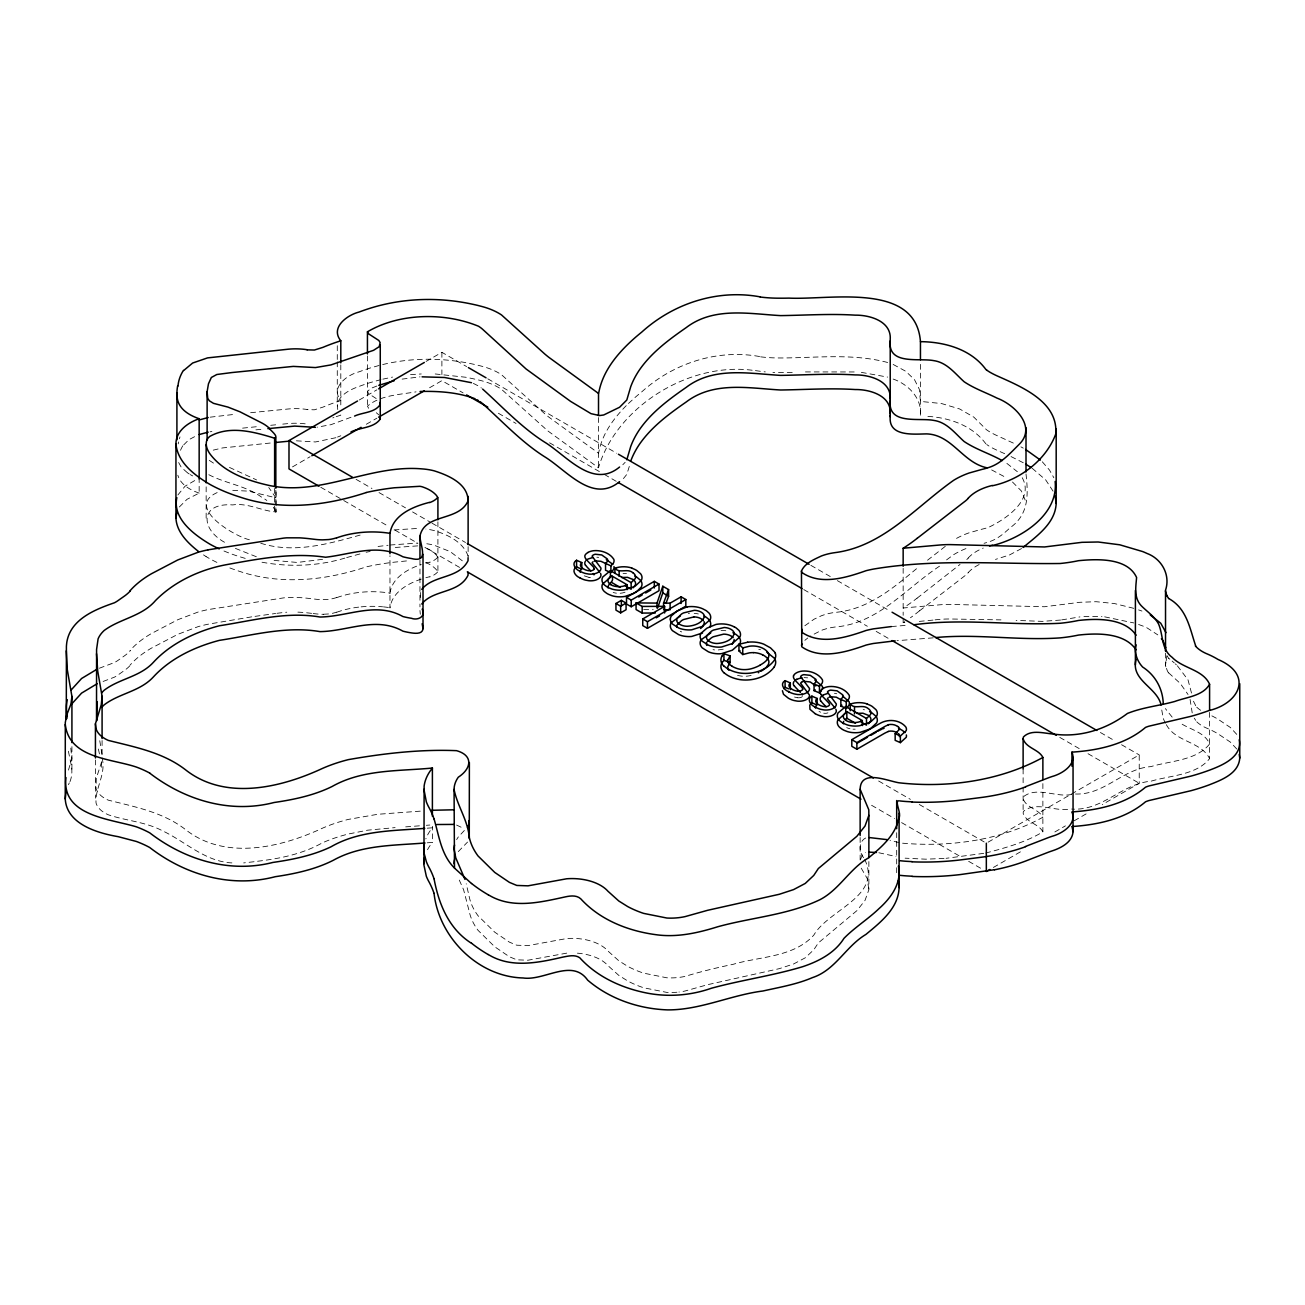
<?xml version="1.0" encoding="UTF-8"?>
<svg xmlns="http://www.w3.org/2000/svg" width="1305" height="1305" viewBox="0 0 1305 1305"><rect width="100%" height="100%" fill="white"/><g stroke="black" fill="none" stroke-linecap="round" stroke-linejoin="round"><path stroke-width="0.75" stroke-dasharray="5 3.75" d="M1026.007 473.943C1028.438 495.557 1028.65 514.692 1009.988 527.84C1003.773 533.696 997.02 539.422 988.684 541.918A48.236 27.845 0 0 1 984.052 543.288M102.084 757.911C106.39 773.947 94.988 787.731 96.032 802.983A32.103 18.531 0 0 0 108.25 814.76C126.096 820.861 145.491 821.775 162.472 830.796C185.604 841.709 205.391 861.838 232.29 862.931M337.75 409.525C335.042 396.867 349.071 389.934 359.006 386.459A156.388 90.29 0 0 1 369.87 382.691L380.978 379.592M224.509 542.26C200.154 528.868 199.926 502.441 232.747 504.921C247.607 502.572 262.55 511.315 276.122 511.903L276.122 489.783M1166.833 655.714L1166.115 661.244M389.967 593.384C391.94 577.756 407.682 568.947 421.27 564.527M420.455 592.486L420.308 599.664M985.667 853.046C1004.997 848.005 1026.203 842.117 1042.874 831.84C1038.845 823.749 1026.04 822.574 1023.12 813.194L1023.381 811.416C1036.154 800.764 1054.913 811.922 1069.708 809.084M101.708 761.647L96.276 778.384L96.032 788.367A32.103 18.531 0 0 0 108.25 800.144C134.839 806.849 162.831 812.101 185.261 829.376C224.786 860.794 280.363 847.728 322.139 828.332A124.562 71.922 0 0 1 348.305 819.409L377.716 814.287L422.869 810.96M1166.001 661.88L1165.577 664.441A12.724 7.341 0 0 0 1165.561 665.827L1166.197 667.932M629.304 466.423L626.808 474.384L622.811 479.343M868.869 861.561L868.869 889.716L865.019 900.417L856.879 910.678L818.333 942.928L813.765 949.812L805.234 957.821L793.571 963.987L779.346 968.653L707.62 984.688L685.06 991.001A40.292 23.262 0 0 1 678.943 992.045M860.566 859.359L862.213 855.264L865.655 852.622M1209.588 712.383L1209.588 758.629C1196.31 775.252 1170.324 775.382 1150.88 781.222C1121.599 783.75 1102.333 811.302 1071.617 809.051M368.695 408.302L367.439 406.198C379.853 395.219 400.113 394.583 416.05 391.859M68.48 770.081L71.857 758.466L70.503 745.481M68.48 784.697L69.312 782.853M177.888 494.97L185.082 486.178L196.484 479.555M179.356 506.976L187.055 499.293L199.159 493.111L199.159 478.495M183.711 444.875L188.85 439.736L197.251 435.266M458.3 851.594L467.533 842.068M622.811 464.743L625.16 462.313M626.237 405.659C613.725 418.334 602.323 433.766 598.93 451.644A61.4 35.447 0 0 1 598.522 453.194L548.704 417.013A221.246 127.743 0 0 1 544.707 413.718L501.495 374.698A57.273 33.065 0 0 0 482.589 366.444L477.516 365.139A155.947 90.029 0 0 0 465.559 362.611C437.599 357.554 408.563 358.076 380.978 364.976M945.277 546.355L926.207 561.264M628.472 403.473L635.551 397.03A325.01 187.643 0 0 1 641.701 391.908C673.527 363.1 717.62 348.712 760.26 356.656M464.352 830.486L458.3 836.978A56.343 32.527 0 0 0 456.652 839.621M946.598 559.878L953.58 554.739A71.628 41.352 0 0 1 967.217 548.1M804.859 625.748L814.075 619.19L821.481 615.732A41.825 24.143 0 0 1 835.086 612.388C867.727 609.794 893.028 588.163 917.105 568.246M804.859 640.347L807.713 638.014M919.568 610.805L964.085 576.386A41.711 24.077 0 0 0 968.261 572.716M917.072 598.196L960.04 564.413M1021.554 548.54L1009.532 554.951L995.487 559.421M939.518 566.191C905.866 588.327 878.069 623.659 835.086 627.004A41.825 24.143 0 0 0 821.481 630.331L810.78 635.829M359.283 399.999L376.868 389.852M426.066 361.436L441.889 352.317L466.603 366.575M292.499 466.896L310.084 456.75M366.314 424.272L376.868 418.187M429.59 387.748L441.889 380.652L463.079 392.887M988.081 842.182L1139.232 754.91L1139.232 783.261L1102.317 804.565M993.366 867.466L1021.472 851.235M1054.864 831.954L1065.418 825.869M1074.194 820.796L1088.256 812.672M213.237 450.143L222.584 447.925L271.864 442.868M865.655 838.006C858.331 841.578 858.886 852.54 863.894 857.989M337.538 437.061L340.801 435.772M217.168 492.589C184.706 507.058 234.9 536.632 249.5 539.764M99.359 668.225L114.416 662.549A33.277 19.216 0 0 0 118.184 660.248L124.22 656.007A52.314 30.211 0 0 0 130.402 650.575M351.012 417.257L330.964 424.68L317.245 427.175M376.851 386.035L370.604 388.482L367.439 391.582L368.695 393.686L378.825 400.26M103.111 681.455L114.416 677.165A33.277 19.216 0 0 0 118.184 674.848L124.22 670.607A52.314 30.211 0 0 0 130.402 665.191M336.201 416.687L340.801 415.137L340.279 414.468M421.27 579.126C407.682 583.547 391.94 592.356 389.967 607.983L389.967 555.718M335.923 437.697L315.484 441.955L294.685 440.715M723.231 649.205L716.951 650.135A10.571 6.101 0 0 1 713.036 649.629M346.69 557.578L362.643 553.206M344.879 558.1C317.458 566.403 288.062 567.251 259.972 561.851M425.887 563.107L429.459 562.145M425.887 577.707L429.459 576.761M379.103 365.465L369.87 368.092A156.388 90.29 0 0 0 359.006 371.843C347.065 374.829 330.018 387.422 340.801 400.537L336.201 402.07A164.756 95.118 0 0 0 322.89 407.144L314.391 409.803L307.132 409.623M322.563 559.339L297.214 562.455L271.212 560.139M382.887 379.151L392.544 377.096M360.131 535.083C327.685 544.087 293.462 553.907 260.021 543.01M402.119 379.103L420.047 376.851M210.154 417.176L234.574 414.354M210.154 431.792L211.916 431.498M983.725 853.356L946.06 858.315M1061.683 619.891L1079.92 616.906M251.718 616.841L208.033 624.214A98.054 56.621 0 0 0 198.197 626.612L177.741 634.361L151.462 648.112A115.851 66.881 0 0 0 130.076 665.093M255.013 616.368L275.632 613.481M1060.59 620.054L1042.14 621.376L1016.138 620.381M257.558 861.251C279.89 858.608 302.352 854.106 322.139 842.948A124.562 71.922 0 0 1 348.305 834.025L367.602 830.192L395.105 827.615M254.067 861.724L243.66 862.915M276.97 613.301L283.479 612.518A59.377 34.273 0 0 1 286.774 612.208M566.729 953.139L528.019 960.219L516.78 959.827L509.423 956.761L494.758 946.81L478.038 930.335A118.722 68.545 0 0 1 469.229 911.412L463.585 889.7L457.925 877.025M394.061 529.928L417.502 528.46M378.075 546.452L388.058 545.262M390.065 545.017L417.502 543.076M932.977 620.103L918.198 621.506M935.081 619.859L937.708 619.581A66.669 38.481 0 0 1 950.432 618.994L1000.984 619.891M1075.483 794.011C1104.552 795.088 1122.724 768.629 1150.88 766.622C1170.324 760.782 1196.31 760.652 1209.588 744.013C1205.021 732.154 1189.54 729.462 1179.899 722.807M242.6 428.138L258.651 426.507M250.625 412.706L288.405 408.971A44.941 25.953 0 0 1 307.181 409.493M255.894 429.851L263.871 429.051M270.706 425.3L278.732 424.517M282.761 424.109L288.405 423.57A44.941 25.953 0 0 1 307.181 424.109M933.271 637.835L897.024 640.69M891.397 626.563L908.329 625.177M406.475 560.938L394.322 562.161A165.392 95.493 0 0 0 366.134 566.892C324.619 580.872 278.944 585.407 236.923 570.464A136.568 78.838 0 0 1 228.979 567.61M419.411 825.837L403.783 827.011M426.344 825.298L429.818 825.037M427.257 828.186L432.395 827.794A87.973 50.797 0 0 0 425.822 838.903M427.257 842.802L432.395 842.41L432.395 826.326M904.838 622.485L903.158 622.615L903.158 616.58M410.537 374.617L421.27 373.964M944.037 858.445L925.702 859.179L905.115 858.168M1083.933 616.564L1101.975 616.613M805.446 371.925L854.644 371.958M792.233 372.398L783.962 372.561A155.311 89.67 0 0 1 778.074 372.545L772.919 372.414M323.526 614.247L328.566 613.954A25.66 14.812 0 0 0 331.421 613.529M804.059 677.605L807.648 677.833M1071.617 794.435C1056.218 797.844 1036.757 785.936 1023.381 796.8L1023.12 798.578C1026.007 807.991 1038.959 809.084 1042.874 817.24C1001.065 840.387 949.73 847.337 902.032 843.144M232.747 490.321L248.57 491.153L275.828 497.792L268.781 487.499M643.691 609.614L653.201 609.696M417.714 545.881L394.322 547.545A165.392 95.493 0 0 0 392.903 547.741M435.185 373.964L465.542 377.227A155.947 90.029 0 0 1 477.516 379.755L478.38 379.951A94.629 54.631 0 0 1 482.605 381.027A57.273 33.065 0 0 1 501.512 389.314L547.79 430.878L598.506 467.81A61.4 35.447 0 0 0 598.93 466.26C617.918 405.61 689.872 361.828 753.001 370.343M596.858 557.219L598.652 557.365M297.899 612.127L301.586 612.339A123.062 71.057 0 0 1 312.009 613.399M927.888 416.377C949.518 417.714 972.274 425.56 985.634 443.521A8.939 5.155 0 0 0 986.613 444.401M861.349 372.365L887.645 377.096M589.012 577.397L584.102 575.782M797.551 697.784L794.533 697.049M1104.666 616.841L1133.817 622.942M313.167 613.529L314.326 613.676A44.272 25.562 0 0 0 323.526 614.296M755.432 370.62L760.26 371.273A63.407 36.605 0 0 0 765.285 371.892M823.716 713.183L824.352 713.264A4.225 2.431 0 0 0 827.908 712.824M878.82 852.752L895.997 856.504M834.45 693.298L836.766 693.754M898.998 842.573L890.043 840.371M245.209 558.377L239.663 556.729A137.27 79.246 0 0 1 221.605 549.976M887.645 362.496C855.509 353.916 821.791 357.244 788.921 357.88A184.755 106.667 0 0 1 779.346 357.962A88.675 51.189 0 0 1 760.211 356.787M199.159 493.111C190.661 490.191 181.02 485.02 178.051 475.901A67.599 39.02 0 0 1 177.839 475.232M1133.817 608.342L1114.356 603.53L1096.118 601.703L1079.92 602.29L1044.555 606.743L950.432 604.411A66.669 38.481 0 0 0 937.724 604.998L903.158 608A202.438 116.879 0 0 0 917.04 598.179M456.571 825.054L463.862 828.528M1138.596 609.892L1141.957 611.066M1138.596 624.491L1142.593 625.927A54.37 31.385 0 0 1 1146.932 627.803L1157.796 634.883M256.318 556.729L233.726 547.725M229.452 467.418L256.579 479.93M213.482 463.112L208.833 460.094M893.158 364.438L905.752 371.273L914.528 379.722L919.291 389.184L920.449 401.418L941.509 403.539L959.632 408.954L973.84 417.143L985.634 428.905A8.939 5.155 0 0 0 986.613 429.802L986.759 429.916A37.959 21.908 0 0 0 987.265 430.291L989.614 431.808A81.514 47.062 0 0 0 996.938 435.576L1015.192 443.945M893.158 379.054C908.623 384.371 922.423 398.759 920.449 416.034L920.449 361.746M473.356 383.393L478.495 386.003A38.628 22.299 0 0 1 481.398 388.025M1004.687 453.7L996.922 450.192A81.514 47.062 0 0 1 989.582 446.457L987.265 444.907A37.959 21.908 0 0 1 986.759 444.532L986.759 444.532M820.6 712.204L819.051 711.437M1011.049 456.571L1023.267 462.753M991.669 469.93L1006.873 478.005M192.618 475.901L190.302 474.628M1020.902 446.848L1023.267 448.153M487.793 378.809L616.661 453.21M810.862 565.342L830.274 576.549M837.337 580.627L890.304 611.197M1100.392 732.497L1114.519 740.653M1121.566 744.731L1139.232 754.91M498.38 413.261L516.03 423.456M549.584 442.819L602.535 473.405M604.313 474.416L616.661 481.561M803.798 589.599L867.352 626.286M876.177 631.392L890.304 639.532M1059.791 737.39L1079.202 748.597M1088.027 753.703L1139.232 783.261M356.069 479.327L371.958 488.494M379.021 492.572L405.512 507.857M412.576 511.935L430.226 522.13M431.988 523.142L465.526 542.505M878.64 781.01L910.417 799.361M919.242 804.467L984.557 842.165M320.769 487.271L341.959 499.505M343.721 500.516L387.846 525.997M394.909 530.075L417.861 543.32M424.924 547.399L462.003 568.817M871.577 805.283L894.529 818.529M901.592 822.607L961.606 857.255M968.669 861.333L982.796 869.489M203.482 554.886L206.076 556.55M189.225 473.976L187.838 473.046M1006.873 463.389L1017.362 471.725M1032.206 468.283L1045.762 479.995L1053.853 492.376M187.496 472.818L181.199 467.19L178.149 461.595M1168.693 658.275L1169.851 659.188M1168.693 672.891L1180.242 683.412L1188.023 694.505M1012.484 482.018L1021.423 491.039L1026.007 502.099M376.297 412.723L378.825 414.86M1172.118 661.048L1174.288 662.94M462.329 560.824L450.258 551.64L433.994 545.164A42.184 24.355 0 0 0 425.903 543.647M1175.348 663.886L1176.376 664.849M208.833 474.71C225.553 483.519 246.156 485.688 262.011 497.45A39.639 22.886 0 0 1 266.84 500.5M1042.304 461.807L1049.481 470.045L1053.853 477.761M1177.387 665.827L1188.023 679.889L1191.661 693.64M1172.167 717.13L1165.365 708.599M1195.706 705.711L1192.395 699.056M1195.706 720.327L1194.254 718.174M1236.732 734.372L1230.403 727.505L1218.022 719.218A79.833 46.099 0 0 0 1209.017 714.536M1236.732 748.988L1230.403 742.121L1218.022 733.834A79.833 46.099 0 0 0 1207.696 728.565A38.073 21.989 0 0 1 1195.413 720.409M273.283 507.27L276.122 511.903M1166.344 724.667C1175.446 742.072 1201.253 741.468 1209.588 758.629M1022.223 477.712C1034.522 499.717 1006.171 518.982 988.684 527.302A48.236 27.845 0 0 1 981.703 529.243L969.126 532.799A71.628 41.352 0 0 0 953.58 540.123M864.726 859.457C882.441 896.665 828.74 909.259 813.765 935.196C793.358 957.479 760.13 956.304 733.019 964.346C716.853 967.674 700.834 971.605 685.06 976.401A40.292 23.262 0 0 1 666.871 977.804L643.642 973.155A87.158 50.324 0 0 1 627.689 966.336L618.782 960.757L607.967 951.035A40.129 23.164 0 0 0 593.71 941.982A40.651 23.474 0 0 0 566.729 938.54L528.019 945.603L516.78 945.212L509.423 942.145L494.758 932.194L478.038 915.735A118.722 68.545 0 0 1 469.229 896.796L466.228 883.746M861.235 868.184L867.189 878.461L868.869 889.716M437.909 557.463L436.474 555.245A34.762 20.081 0 0 0 424.533 547.415M1165.365 723.198L1163.277 718.566L1161.499 708.533M468.12 556.109C463.079 541.771 447.599 534.61 433.994 530.548A42.184 24.355 0 0 0 425.903 529.031M1190.078 699.431L1192.215 712.889M99.784 740.734L102.018 754.698M99.441 753.931L97.94 746.819M68.415 751.24L71.824 768.107M101.317 762.381L102.084 770.7M419.965 610.512L420.308 614.264M1165.528 653.12L1165.528 665.191M1042.874 783.604L1042.874 831.84M1023.12 768.971L1023.12 785.055M1023.12 787.062L1023.12 813.194M903.158 568.327L903.158 615.308M896.682 832.721L896.682 873.11M860.142 837.533L860.142 860.011M598.506 417.551L598.506 467.81M468.12 546.599L468.12 556.648M441.889 352.317L441.889 374.584M437.909 521.821L437.909 572.079L436.474 569.861A34.762 20.081 0 0 0 425.691 562.488M419.965 560.253L419.965 606.874M367.439 355.939L367.439 406.198M340.801 364.878L340.801 407.845M337.277 345.727L337.277 359.805M337.277 361.811L337.277 406.034M275.828 490.289L275.828 512.408M274.621 488.478L274.621 512.604M206.157 486.847L206.157 518.999M102.084 740.539L102.084 754.616M95.428 759.967L95.428 798.171M71.922 746.656L71.922 770.782M676.936 992.24A40.292 23.262 0 0 1 666.871 992.42L643.642 987.771A87.158 50.324 0 0 1 627.689 980.952L618.782 975.373L607.967 965.635A40.129 23.164 0 0 0 593.71 956.598A40.651 23.474 0 0 0 577.397 953.172M180.514 450.274A90.127 52.037 0 0 1 183.401 444.809M332.808 417.894A164.756 95.118 0 0 1 333.933 417.486M968.147 572.667A47.535 27.438 0 0 1 979.19 564.527M919.519 610.789A215.521 124.432 0 0 1 910.45 617.754M904.724 621.669A215.521 124.432 0 0 1 903.223 622.648M1168.546 672.923A32.462 18.743 0 0 1 1166.474 667.915M427.534 849.718A87.973 50.797 0 0 1 432.444 842.426M71.661 768.107A83.275 48.089 0 0 1 69.508 782.886M336.69 612.127A25.66 14.812 0 0 1 332.335 613.334M336.804 612.224A66.49 38.4 0 0 1 359.87 606.988M361.159 606.858A66.49 38.4 0 0 1 382.61 606.792M383.442 606.874A66.49 38.4 0 0 1 390.081 607.722M437.615 571.998A21.157 12.218 0 0 1 429.671 576.973M216.907 562.406A136.568 78.838 0 0 1 206.043 556.566M366.134 552.276A165.392 95.493 0 0 1 370.131 551.428M437.615 557.382A21.157 12.218 0 0 1 429.671 562.357M336.804 597.608A66.49 38.4 0 0 1 390.081 593.123M336.69 597.511A25.66 14.812 0 0 1 328.583 599.354L322.498 599.631A39.297 22.691 0 0 1 316.071 599.256L312.026 598.767A119.147 68.79 0 0 0 299.742 597.592L286.774 597.608A59.377 34.273 0 0 0 283.479 597.902L208.033 609.598A98.054 56.621 0 0 0 198.197 611.996L177.741 619.745L151.462 633.512A115.851 66.881 0 0 0 130.076 650.477M1200.649 710.279A38.073 21.989 0 0 1 1195.413 705.809M1168.676 658.275A18.678 10.783 0 0 1 1167.306 655.975M968.261 558.1A41.711 24.077 0 0 1 966.793 559.568M968.147 558.067A47.535 27.438 0 0 1 983.252 548.084M178.23 443.879A90.127 52.037 0 0 1 178.557 441.971M179.356 438.806A90.127 52.037 0 0 1 180.008 436.914M863.176 709.577A16.231 9.38 0 0 1 864.514 709.806M855.183 729.169A11.239 6.492 0 0 1 853.013 729.169M849.947 728.745A11.239 6.492 0 0 1 846.7 727.603M802.379 696.511A4.225 2.431 0 0 1 797.583 697.718M758.743 649.303A20.962 12.104 0 0 1 760.472 649.711M737.537 675.305A16.818 9.706 0 0 0 741.86 676.169A16.149 9.331 0 0 0 751.142 675.419M721.061 630.462A16.394 9.461 0 0 1 725.808 630.739M688.306 613.481A16.394 9.461 0 0 1 689.48 613.35M694.211 613.334A16.394 9.461 0 0 1 696.593 613.627A19.493 11.256 0 0 1 698.354 613.97M681.699 631.93A10.571 6.101 0 0 1 680.753 631.538A12.724 7.341 0 0 1 680.297 631.294M623.056 573.417A16.231 9.38 0 0 1 626.482 573.531M625.046 592.209A11.239 6.492 0 0 1 613.187 592.486M590.447 577.397A4.225 2.431 0 0 1 589.044 577.316"/><path stroke-width="1.5" d="M920.449 359.74L920.449 341.649C915.898 281.635 830.388 300.134 788.921 298.111A184.755 106.667 0 0 1 779.346 298.193A88.675 51.189 0 0 1 760.211 297.018M66.294 719.202L66.408 646.53A145.067 83.748 0 0 1 66.898 641.75C70.878 619.092 95.118 609.451 114.416 602.779A33.277 19.216 0 0 0 118.184 600.479L124.22 596.238A52.314 30.211 0 0 0 130.402 590.806M424.696 842.997C393.865 845.558 361.175 844.727 333.33 860.272C315.239 869.424 295.191 873.746 275.273 876.699C230.871 888.313 185.228 874.937 149.7 847.5A90.469 52.233 0 0 0 136.324 841.448L118.184 836.668A108.772 62.803 0 0 1 112.458 835.575C93.095 831.579 66.49 822.232 65.25 798.905L65.299 722.513L66.734 714.961L70.976 703.999L71.922 696.397L67.305 669.759L66.294 650.852M65.25 798.905L65.984 792.168M198.491 551.46C188.181 543.32 176.664 532.326 175.947 518.199L175.947 443.814C175.865 430.96 188.23 422.51 199.159 418.726L199.159 479.033M175.947 518.199L176.844 512.261M1195.413 646.024A38.073 21.989 0 0 0 1207.729 654.164A79.833 46.099 0 0 1 1218.022 659.449C1253.958 674.93 1239.114 703.509 1208.903 710.589A163.924 94.645 0 0 1 1191.073 716.298L1148.955 726.184A28.335 16.361 0 0 0 1145.529 727.407C1125.285 744.617 1097.848 750.44 1071.96 752.137L1071.96 766.214M1239.75 683.69L1239.75 758.075C1238.739 773.669 1221.252 780.096 1208.903 784.974A163.924 94.645 0 0 1 1191.073 790.683L1148.955 800.552A28.335 16.361 0 0 0 1145.529 801.792C1125.334 818.953 1097.962 824.793 1072.139 826.522M96.521 720.066L96.586 649.401L98.087 638.895A47.959 27.682 0 0 1 104.253 630.413C120.207 618.635 141.968 616.4 155.491 600.561C174.527 581.198 201.149 569.094 227.788 564.429C260.135 558.573 292.76 552.407 325.581 557.251C351.469 554.282 377.814 543.059 402.919 556.778A55.642 32.119 0 0 0 411.385 558.507C429.655 563.254 420.079 545.262 419.965 536.143C424.582 513.11 458.903 521.706 468.022 500.924C468.169 483.666 448.023 475.167 433.994 470.779A42.184 24.355 0 0 0 421.76 468.87C369.674 464.401 321.177 496.422 269.254 485.476C247.575 480.648 224.411 472.638 210.35 454.417C206.484 449.409 203.759 441.155 209.648 436.49C229.762 425.12 253.986 431.841 274.621 438.219C279.319 436.62 269.809 429.981 268.781 427.73A39.639 22.886 0 0 0 262.011 423.065L239.973 411.809L227.902 407.078L213.482 403.343L209.355 400.814L207.707 398.319L207.12 391.663L208.474 383.8L211.345 377.471L216.826 374.502L231.98 372.545L293.315 366.395L315.484 367.57L330.964 364.911L373.589 350.295L379.2 346.673L380.147 342.595L378.825 340.475L368.695 333.917L367.439 331.813C399.232 313.07 444.108 312.107 478.495 326.234A38.628 22.299 0 0 1 482.638 329.3L526.094 368.989L570.644 401.418L591.002 413.652L599.533 415.561L603.677 414.99L619.581 407.258L626.808 399.999L630.723 386.704A184.755 106.667 0 0 1 639.744 369.478C651.848 352.219 669.057 339.512 686.185 327.62C713.672 306.593 748.923 313.836 780.618 315.614C805.479 315.272 830.355 313.575 855.215 315.157C869.815 314.929 891.543 321.226 890.222 339.398L890.222 416.817C888.428 436.963 913.745 434.043 926.778 433.896C952.226 434.826 962.715 462.704 986.906 467.794M1071.96 752.137C1076.984 764.616 1062.221 773.767 1052.075 776.524A132.099 76.261 0 0 0 1048.535 777.764L1025.453 786.719M1073.053 757.292L1073.053 831.66C1072.302 842.312 1061.014 847.989 1052.075 850.909A132.099 76.261 0 0 0 1048.535 852.149L1025.453 861.104A135.361 78.153 0 0 1 994.508 869.799M920.449 341.649C944.494 341.894 970.626 349.039 985.634 369.136A8.939 5.155 0 0 0 986.613 370.033L986.596 370.033A37.959 21.908 0 0 0 987.265 370.522L989.614 372.039A81.514 47.062 0 0 0 996.938 375.807C1021.277 386.704 1058.616 401.793 1055.712 434.108C1046.006 460.306 1019.694 479.995 992.55 485.721M1056.185 429.051L1056.185 503.436C1055.256 523.305 1037.035 535.784 1023.153 547.448M890.222 340.915C887.661 365.416 918.851 357.815 933.581 360.604C946.924 362.415 954.885 373.458 964.134 381.745C974.362 388.629 986.107 392.642 997.069 398.139C1014.393 404.599 1037.181 426.653 1019.156 444.369C1010.119 453.292 1001.196 463.585 988.684 467.533A48.236 27.845 0 0 1 981.703 469.474L969.126 473.014A71.628 41.352 0 0 0 953.58 480.354C915.816 506.976 883.273 546.371 835.086 552.619A41.825 24.143 0 0 0 821.481 555.946C814.157 559.421 804.859 563.14 801.466 571.003L801.776 646.807C820.682 660.004 846.032 652.141 866.177 645.045A92.704 53.521 0 0 1 873.355 643.479L895.148 640.837M468.087 557.643L468.022 560.71C458.871 579.029 433.537 574.706 421.76 589.354M468.087 572.243L468.022 575.309C458.871 593.628 433.537 589.305 421.76 603.97M898.492 800.781C894.317 801.759 902.31 814.075 898.541 818.985C897.139 826.293 893.338 832.916 888.721 838.675C882.914 845.803 875.883 851.806 868.82 857.679C849.588 868.706 839.637 889.374 820.095 899.618C788.008 915.066 751.68 917.382 717.685 926.778C697.604 933.042 676.594 937.757 655.469 934.625C627.77 930.856 599.909 919.813 580.774 898.835C576.598 894.969 570.35 895.768 565.277 896.894C540.156 902.342 511.903 909.373 488.282 894.741M899.096 813.211L899.096 887.596C898.476 908.313 880.532 922.309 865.916 934.429C845.705 946.419 835.592 970.039 812.395 977.641C796.605 984.41 779.574 987.249 762.936 991.001C730.718 995.079 700.394 1010.054 667.687 1009.891C638.814 1008.912 609.729 999.01 587.658 980.137C571.998 957.886 544.43 981.132 523.093 977.967C478.087 976.841 438.937 937.463 434.043 893.321M434.01 893.321A173.712 100.289 0 0 0 429.28 882.376A115.003 66.392 0 0 1 426.327 876.259L423.962 865.248L424.125 786.132A87.973 50.797 0 0 1 432.444 768.041C398.743 771.288 362.643 769.151 332.139 786.475C313.983 795.414 293.951 799.606 274.05 802.51C229.99 813.88 184.919 800.193 149.7 773.115M423.929 863.665L424.125 860.501A87.973 50.797 0 0 1 424.631 857.352M96.521 653.723L97.696 670.998L102.084 696.315L101.284 704.651L95.428 723.786L95.428 757.96M860.142 835.526L860.142 789.28C860.533 768.873 887.351 780.928 898.998 782.788C947.593 788.285 1000.168 780.896 1042.874 757.471C1038.959 749.298 1026.007 748.222 1023.12 738.809L1023.381 737.031C1030.868 729.25 1043.429 733.263 1053.037 733.997C1079.659 737.961 1106.363 729.381 1127.422 713.46C1142.56 707.326 1159.052 705.826 1174.712 701.486C1186.473 697.098 1202.982 696.022 1209.588 684.244C1203.08 669.547 1182.64 668.486 1172.167 657.361C1161.059 649.303 1163.391 635.078 1158.563 624.018C1154.501 616.303 1146.948 611.605 1141.059 605.52C1133.784 597.608 1135.823 587.038 1136.59 577.495C1127.536 557.545 1097.097 558.883 1078.501 560.693A103.862 59.965 0 0 1 1060.133 563.499C997.868 564.282 935.228 558.589 873.355 569.094A92.704 53.521 0 0 0 866.177 570.66C846.032 577.756 820.682 585.619 801.776 572.422L801.466 571.003M95.428 723.786L96.032 728.598A32.103 18.531 0 0 0 108.25 740.375C134.839 747.08 162.831 752.332 185.261 769.591C224.786 801.025 280.363 787.943 322.139 768.563A124.562 71.922 0 0 1 348.305 759.641C383.768 753.393 420.65 749.152 456.571 750.669C473.503 755.432 471.594 768.547 458.3 777.209A56.343 32.527 0 0 0 454.075 789.427L454.483 868.086L471.48 883.518M469.278 838.609L469.376 762.495M1161.091 705.043C1157.29 687.327 1130.358 680.313 1136.084 659.433M429.459 502.376C413.212 506.471 392.707 514.855 389.967 533.598L389.967 553.712M97.125 701.715L96.717 720.719M96.717 719.479L97.125 716.331M1136.084 644.817C1134.012 652.696 1137.193 661.195 1142.593 667.002C1155.447 675.289 1162.837 688.828 1163.277 703.95M423.016 554.315L423.016 628.7C422.559 634.246 415.3 633.48 411.385 632.892A55.642 32.119 0 0 1 402.919 631.163C375.938 615.96 347.946 631.31 319.986 631.62C286.219 625.829 252.632 635.29 219.37 640.364C194.934 646.774 170.449 658.275 153.223 677.116C139.863 691.536 119.261 693.314 104.253 704.798A47.959 27.682 0 0 0 101.643 707.489M1165.887 647.9L1162.934 640.739M782.413 690.72L783.506 694.309L788.318 698.159A20.26 11.696 0 0 0 792.331 700.002A20.472 11.827 0 0 0 794.141 700.54L797.306 701.128A10.864 6.264 0 0 0 802.265 700.948A10.097 5.824 0 0 0 805.593 699.953A11.076 6.394 0 0 0 807.045 699.154L807.485 698.844A9.82 5.677 0 0 0 809.247 696.707A9.151 5.285 0 0 0 809.475 695.092L800.65 683.331A3.801 2.202 0 0 1 801.172 682.499L801.466 682.254A5.269 3.034 0 0 1 801.841 682.009M67.24 699.676L66.914 701.519A145.067 83.748 0 0 0 66.424 706.299L66.457 718.843M67.24 714.292L66.914 716.135A145.067 83.748 0 0 0 66.571 718.745M727.831 659.987L730.099 655.893L723.932 653.691L722.334 655.665M65.984 777.552C61.384 815.853 109.718 818.757 136.34 826.815A90.469 52.233 0 0 1 149.749 832.867C184.592 859.701 229.223 873.551 272.908 862.442C292.76 859.587 312.743 855.542 330.948 846.831C359.348 830.355 393.001 830.845 424.696 828.381M860.142 789.28L868.787 809.769L868.869 815.331L865.019 826.032L856.879 836.293L818.333 868.543L813.765 875.427L805.234 883.452L793.571 889.602L779.346 894.268L707.62 910.303L685.06 916.616A40.292 23.262 0 0 1 666.871 918.035L643.642 913.386A87.158 50.324 0 0 1 627.689 906.567L618.782 900.988L607.967 891.25A40.129 23.164 0 0 0 593.71 882.213A40.651 23.474 0 0 0 566.729 878.771L528.019 885.834L516.78 885.442L509.423 882.376L494.758 872.425L478.038 855.966A118.722 68.545 0 0 1 469.229 837.027C467.728 820.013 457.207 805.707 454.075 789.427M801.89 629.238L801.776 632.207C820.682 645.388 846.032 637.525 866.177 630.446A92.704 53.521 0 0 1 873.355 628.863L891.397 626.563M801.466 645.388L801.89 643.854M176.844 497.645C172.211 518.852 194.739 535.164 210.17 544.316A137.27 79.246 0 0 0 219.24 548.899M657.002 608.065L657.002 603.089L662.793 586.239L668.6 589.599L668.6 596.238L666.088 602.992M657.655 607.853L662.793 592.878L662.793 586.239M663.576 608.081L663.576 603.106L668.6 589.599M899.341 736.607L899.537 735.906A6.965 4.013 0 0 0 898.444 733.589M626.808 459.768L630.723 446.489A184.755 106.667 0 0 1 639.744 429.263C651.848 411.989 669.057 399.281 686.185 387.389C713.672 366.379 748.923 373.605 780.618 375.383C805.479 375.041 830.355 373.344 855.215 374.927C869.815 374.698 891.543 380.995 890.222 399.167M843.666 721.371L843.307 723.378A10.016 5.791 0 0 0 843.356 723.72M380.261 344.683L380.261 419.052C373.866 428.171 360.441 427.257 351.012 431.873M809.785 704.961L809.948 709.284L815.103 713.639M709.626 627.297L710.197 626.237A15.888 9.168 0 0 0 710.703 624.133L710.687 623.611A16.688 9.641 0 0 0 710.556 622.583M70.992 690.149L81.579 678.502L97.32 669.025M70.992 704.749L81.579 693.118L97.32 683.624M467.533 827.452L469.278 823.993L469.001 820.568M774.159 667.1C766.345 677.442 752.006 681.504 739.527 679.562A27.699 15.986 0 0 1 726.575 674.669L724.259 672.956M707.163 641.554L711.339 637.868A33.049 19.069 0 0 1 713.329 636.758L723.655 634.132A10.489 6.052 0 0 1 730.05 635.486L730.49 635.731A12.707 7.324 0 0 1 731.762 636.497M722.334 662.304L723.932 660.33L723.932 653.691M869.75 722.35L870.435 721.322A11.354 6.558 0 0 0 870.908 719.593A11.044 6.378 0 0 0 868.363 715.336L862.915 713.215L856.945 713.346M183.711 370.49L192.651 363.018L207.528 357.896L288.405 349.185A44.941 25.953 0 0 1 307.181 349.724M821.318 691.03L819.458 692.906L814.059 690.639L814.059 683.999L816.017 681.683A7.961 4.6 0 0 0 816.196 680.737A7.781 4.502 0 0 0 815.837 679.318L810.258 675.338L803.896 674.636A5.09 2.936 0 0 0 802.803 674.93A5.269 3.034 0 0 0 801.466 675.615L801.172 675.86A3.801 2.202 0 0 0 800.65 676.691L809.475 688.453A9.151 5.285 0 0 1 809.247 690.051A9.82 5.677 0 0 1 807.485 692.188L807.045 692.515A11.076 6.394 0 0 1 806.082 693.069A10.097 5.824 0 0 1 802.852 694.195A10.864 6.264 0 0 1 797.306 694.488L794.141 693.901A20.472 11.827 0 0 1 792.934 693.542A20.26 11.696 0 0 1 788.318 691.52C783.995 689.921 779.525 683.787 785.088 680.655L790.324 682.955L790.324 689.595M730.099 655.893L730.099 662.532L727.831 666.627A13.458 7.765 0 0 0 728.06 668.943M869.456 722.693L868.38 723.737M783.653 688.632L785.088 687.295L785.088 680.655M810.454 704.113L811.889 702.775L811.889 696.136L817.126 698.436L817.126 703.411M702.384 626.987L704.357 622.974A10.538 6.085 0 0 0 704.048 621.637M732.187 644.197L734.177 640.184A10.538 6.085 0 0 0 734.079 639.499M815.103 689.709L814.059 690.639M841.904 705.189L840.86 706.119L844.449 707.62M611.36 572.145L613.497 569.518A12.805 7.39 0 0 0 614.035 566.941A11.615 6.704 0 0 0 613.97 566.566M846.684 708.011L848.837 705.385A12.805 7.39 0 0 0 849.359 702.808A11.615 6.704 0 0 0 849.082 701.699L842.475 695.908M633.039 587.87L635.095 585.439A11.354 6.558 0 0 0 635.584 583.726A11.044 6.378 0 0 0 633.039 579.469M845.118 719.61L846.831 718.256L846.831 711.617L862.344 720.588L862.344 725.564M581.785 567.545L581.785 562.569L576.565 560.269C571.003 563.385 575.456 569.518 579.779 571.133A20.26 11.696 0 0 0 584.395 573.156A20.472 11.827 0 0 0 585.602 573.499L588.783 574.086A10.864 6.264 0 0 0 594.33 573.792A10.097 5.824 0 0 0 597.543 572.667A11.076 6.394 0 0 0 598.506 572.112L598.946 571.802A9.82 5.677 0 0 0 600.708 569.665A9.151 5.285 0 0 0 600.936 568.05L592.127 556.289A3.801 2.202 0 0 1 592.633 555.457L592.943 555.212A5.269 3.034 0 0 1 594.264 554.543A5.09 2.936 0 0 1 595.357 554.25L601.736 554.951L607.298 558.915A7.781 4.502 0 0 1 607.673 560.334A7.961 4.6 0 0 1 607.477 561.28L605.536 563.597L605.536 570.252L610.919 572.52L610.919 565.864L613.301 563.254A13.001 7.504 0 0 0 613.986 559.927A11.615 6.704 0 0 0 613.742 559.192C609.598 552.847 601.132 550.074 593.775 550.694A11.451 6.607 0 0 0 587.935 552.455M819.458 692.906L819.458 686.267L821.824 683.641A13.001 7.504 0 0 0 822.525 680.313A11.615 6.704 0 0 0 822.281 679.579C818.121 673.25 809.671 670.46 802.314 671.096A11.451 6.607 0 0 0 796.474 672.842A10.228 5.905 0 0 0 793.489 675.827M846.26 708.387L846.26 701.731L848.625 699.121A13.001 7.504 0 0 0 849.327 695.793A11.615 6.704 0 0 0 849.082 695.059C844.922 688.714 836.472 685.941 829.115 686.561A11.451 6.607 0 0 0 823.276 688.322M576.565 560.269L576.565 566.908C571.003 570.04 575.456 576.158 579.779 577.772M811.889 696.136C806.327 699.268 810.797 705.385 815.103 707M592.943 561.851L592.633 562.112A3.801 2.202 0 0 0 592.127 562.928L599.615 572.047M840.86 706.119L840.86 699.48L842.818 697.147A7.961 4.6 0 0 0 842.997 696.201A7.781 4.502 0 0 0 842.638 694.782L837.06 690.818L830.698 690.117A5.269 3.034 0 0 0 828.267 691.079L827.974 691.324A3.801 2.202 0 0 0 827.452 692.156L836.277 703.933A9.151 5.285 0 0 1 836.048 705.532A9.82 5.677 0 0 1 834.287 707.669L833.846 707.979A11.076 6.394 0 0 1 832.884 708.533A10.097 5.824 0 0 1 829.654 709.659A10.864 6.264 0 0 1 824.108 709.953L820.943 709.365A20.472 11.827 0 0 1 819.736 709.023A20.26 11.696 0 0 1 815.119 706.984M581.785 562.569C577.055 566.647 585.423 570.53 589.012 570.758A4.225 2.431 0 0 0 594.264 568.85M790.324 682.955C785.594 687.034 793.962 690.932 797.551 691.144M817.126 698.436C812.395 702.514 820.763 706.397 824.352 706.625A4.225 2.431 0 0 0 829.589 704.716A6.15 3.556 0 0 0 828.724 702.938A21.761 12.561 0 0 0 828.284 702.384L823.096 697A67.844 39.166 0 0 1 821.742 695.467L821.024 694.537M917.072 538.41L964.085 502.001A41.711 24.077 0 0 0 968.261 498.331M701.519 627.738L700.491 628.488M627.02 589.697L627.02 584.705L611.49 575.75C615.405 581.851 608 582.813 607.983 587.511A10.016 5.791 0 0 0 608.016 587.837M636.644 591.654L641.261 587.103A16.394 9.461 0 0 0 640.641 580.431L636.84 577.185A26.867 15.513 0 0 0 634.883 576.076M625.976 586.271L631.147 589.273L631.147 582.634L635.095 578.8A11.354 6.558 0 0 0 635.551 577.43A11.076 6.394 0 0 0 633.039 572.83M861.3 722.138L866.487 725.14L866.487 718.5L870.435 714.667A11.354 6.558 0 0 0 870.875 713.297A11.076 6.394 0 0 0 868.38 708.697C862.899 703.738 854.775 709.757 850.224 704.096L852.263 703.493A16.149 9.314 0 0 1 867.14 703.901M906.339 734.943A11.712 6.77 0 0 1 906.176 737.358L900.368 742.627L895.165 740.343L895.165 733.704L899.537 729.267A7.112 4.094 0 0 0 897.954 726.575L897.71 726.363M319.007 486.243L288.992 468.919L288.992 440.584L357.537 401.01M378.613 388.841L424.321 362.464M311.83 455.739L361.045 427.322M378.613 417.176L424.321 390.799M615.944 603.497L621.359 600.365L626.074 603.089L626.074 609.729L620.658 612.861L615.944 610.136L615.944 603.497L620.658 606.221L626.074 603.089M626.514 597.396L654.311 581.345L659.025 584.069L659.025 590.708L631.229 606.743L626.514 604.036L626.514 597.396L631.229 600.104L659.025 584.069M638.683 597.005L642.158 594.998M645.632 592.992L650.836 589.99M663.576 603.106L670.101 603.171L681.112 596.809L685.826 599.533L685.826 606.173L647.459 628.325L642.745 625.601L642.745 618.962L664.62 606.336L664.62 612.975M642.745 618.962L647.459 621.686L685.826 599.533M656.203 617.836L659.58 615.895M888.379 731.583L886.943 732.121A34.941 20.162 0 0 0 883.338 733.981L856.879 749.233L851.806 746.313L851.806 739.658L877.939 724.569A49.541 28.596 0 0 1 879.717 723.59C887.726 718.712 899.308 719.495 905.621 726.738A11.712 6.77 0 0 1 906.176 730.718L900.368 735.971L895.165 733.704M851.806 739.658L856.879 742.594L883.306 727.342A31.548 18.205 0 0 1 887.514 725.205L888.379 724.944M857.026 743.279L867.482 737.243M870.973 735.237L876.21 732.219M989.842 869.505L986.335 871.528L986.335 843.193M619.581 467.027C592.421 489.505 566.452 455.249 544.25 441.906C521.299 427.257 502.751 407.16 482.638 389.086M619.581 481.643C592.421 504.105 566.452 469.865 544.25 456.522C521.299 441.873 502.751 421.776 482.638 403.685A38.628 22.299 0 0 0 479.995 401.614M845.004 713.574L837.875 719.985A16.41 9.478 0 0 0 837.321 722.089L837.353 723.133A16.215 9.363 0 0 0 839.719 727.423L841.97 729.12A22.886 13.213 0 0 0 844.107 730.311L847.206 731.534A16.508 9.527 0 0 0 854.041 732.692L855.884 732.709A16.949 9.788 0 0 0 860.517 732.236L868.624 729.462A35.92 20.75 0 0 0 871.202 728.011L876.585 722.97A16.394 9.461 0 0 0 875.965 716.298L872.164 713.052A26.867 15.513 0 0 0 870.207 711.943L869.587 711.649M631.147 582.634L610.43 570.66L602.812 576.957A16.59 9.575 0 0 0 601.997 579.583L602.029 580.611A16.215 9.363 0 0 0 604.394 584.917L606.629 586.614A22.886 13.213 0 0 0 608.783 587.805L611.866 589.028A16.508 9.527 0 0 0 618.701 590.186A17.764 10.244 0 0 0 621.49 590.17A16.769 9.69 0 0 0 624.263 589.876L633.284 586.956A35.92 20.75 0 0 0 635.878 585.505L641.261 580.464A16.394 9.461 0 0 0 640.641 573.792L636.84 570.546A26.867 15.513 0 0 0 634.883 569.437L631.734 568.099M866.487 718.5L845.754 706.527L838.136 712.824A16.59 9.575 0 0 0 837.321 715.45L837.353 716.478A16.215 9.363 0 0 0 839.719 720.784L841.97 722.481A22.886 13.213 0 0 0 844.107 723.671L847.206 724.895A16.508 9.527 0 0 0 854.041 726.053A17.764 10.244 0 0 0 856.814 726.037A16.769 9.69 0 0 0 859.604 725.743L868.624 722.823A35.92 20.75 0 0 0 871.202 721.371L876.585 716.331A16.394 9.461 0 0 0 875.965 709.659L872.164 706.413A26.867 15.513 0 0 0 870.207 705.304L867.075 703.982M702.547 632.974L691.764 636.432A15.448 8.923 0 0 1 687.784 636.563A17.862 10.31 0 0 1 678.633 634.622L672.483 630.69A16.867 9.739 0 0 1 670.346 626.253A17.797 10.277 0 0 1 670.379 625.193A16.786 9.69 0 0 1 671.341 622.583L680.362 615.911M796.8 679.334L800.65 677.996M823.602 694.815L827.859 693.395M627.02 584.705L625.046 585.57M862.344 720.588L860.387 721.437M881.413 729.397L880.859 729.658A45.512 26.279 0 0 0 879.717 730.229M710.817 632.827L701.16 639.793A16.786 9.69 0 0 0 700.181 642.403A17.797 10.277 0 0 0 700.165 643.463A16.867 9.739 0 0 0 702.286 647.9L708.436 651.831A17.862 10.31 0 0 0 717.587 653.789A15.448 8.923 0 0 0 721.583 653.642L732.35 650.184L740 643.447A15.888 9.168 0 0 0 740.506 641.342L740.506 640.82A16.688 9.641 0 0 0 738.353 636.383L736.183 634.589A23.865 13.784 0 0 0 734.813 633.741A19.493 11.256 0 0 0 732.921 632.762M882.506 728.908L884.089 728.304M1025.453 846.488L1048.535 837.533A132.099 76.261 0 0 1 1052.075 836.293C1062.139 833.52 1076.707 824.63 1072.074 812.216M747.651 642.239L738.956 644.262L742.741 647.933L749.217 646.252A14.632 8.45 0 0 1 754.045 646.024A15.105 8.711 0 0 1 762.087 647.933L762.658 648.194A18.091 10.44 0 0 1 768.482 653.577A15.415 8.907 0 0 1 767.373 659.286M738.956 644.262L738.956 650.901L742.741 654.572L749.217 652.892A14.632 8.45 0 0 1 753.376 652.647M378.776 385.35L394.257 380.701M199.208 419.933L208.18 417.535M199.208 434.532L208.18 432.151M738.956 650.901L739.935 650.575M340.801 362.872L340.801 340.768L336.201 342.302A164.756 95.118 0 0 0 322.89 347.375L314.391 350.034L307.132 349.854M354.569 416.067C362.937 412.201 374.91 412.837 380.261 404.452L380.147 402.38M614.9 573.205L614.9 568.23L616.939 567.626M614.9 568.23C619.435 573.923 627.575 567.838 633.007 572.83M366.183 492.572C325.483 505.981 280.983 511.022 239.663 496.96A137.27 79.246 0 0 1 210.17 484.547C195.195 475.721 177.529 462.753 175.947 443.814M992.55 545.49C1021.293 538.574 1058.6 514.659 1055.141 481.463M208.033 549.829L283.479 538.133A59.377 34.273 0 0 1 286.774 537.823L299.742 537.839A119.147 68.79 0 0 1 312.009 539.014L316.055 539.487A39.297 22.691 0 0 0 322.498 539.862L328.566 539.569A25.66 14.812 0 0 0 336.69 537.742M994.459 869.717L960.529 874.546A179.193 103.454 0 0 1 912.048 876.438M592.927 557.463L588.261 558.948A10.163 5.873 0 0 0 585.945 560.514M801.058 677.931L801.89 677.784M621.62 577.479L627.591 577.348L633.007 579.485M803.896 681.275L810.258 681.977L815.837 685.957M935.62 637.574C977.005 633.594 1018.699 640.788 1060.133 637.884A103.862 59.965 0 0 0 1078.501 635.078C1097.228 632.974 1124.421 632.534 1136.117 649.825M290.542 441.008L275.844 442.46M267.868 428.644L294.685 426.099L315.484 427.339M903.158 566.321L903.158 548.231L937.708 545.196A66.669 38.481 0 0 1 950.432 544.609L1044.555 546.958L1081.927 542.325L1098.158 541.999L1119.788 544.805L1142.593 551.542A54.37 31.385 0 0 1 1146.932 553.418C1161.727 558.817 1170.601 574.983 1165.577 590.056A12.724 7.341 0 0 0 1165.561 591.442L1166.197 593.547A56.947 32.87 0 0 0 1167.225 596.222M913.973 624.752C962.519 618.13 1011.473 625.748 1060.133 623.268A103.862 59.965 0 0 0 1078.501 620.462C1097.228 618.374 1124.421 617.934 1136.117 635.225M431.547 810.291L453.651 809.801M436.751 824.515L453.651 824.417M1072.139 811.906C1097.978 810.177 1125.318 804.337 1145.529 787.192A28.335 16.361 0 0 1 1148.955 785.953L1191.073 776.084A163.924 94.645 0 0 0 1208.903 770.374C1221.904 765.513 1242.458 757.128 1239.212 739.788M422.086 376.835L444.532 377.488L471.497 382.708M420.047 391.467C438.545 391.011 457.712 392.234 475.15 398.792M655.273 613.007L642.174 613.073L636.073 609.549L636.073 602.91L642.174 606.433L664.62 606.336M869.358 837.565L887.057 839.637M869.358 852.165L876.471 852.491M693.852 616.922L683.526 619.549A33.049 19.069 0 0 0 681.536 620.658L676.985 625.062A10.832 6.248 0 0 0 676.691 626.155L676.708 627.199M636.073 602.91L657.002 603.089M663.576 609.745L670.101 609.827L670.101 603.171M912.065 801.857L906.241 801.515A110.093 63.57 0 0 1 899.618 800.911L899.618 800.911M912.065 861.626L906.241 861.284A110.093 63.57 0 0 1 899.618 860.68L899.553 860.664M912.065 876.242L906.241 875.883A110.093 63.57 0 0 1 899.618 875.296L899.618 875.296M760.26 296.887C717.62 288.943 673.527 303.315 641.701 332.139A325.01 187.643 0 0 0 635.551 337.261C619.059 351.649 603.253 369.755 598.93 391.875A61.4 35.447 0 0 1 598.522 393.425L598.506 415.545M199.159 418.726C190.661 415.806 181.036 410.635 178.051 401.516A67.599 39.02 0 0 1 177.105 396.818M723.932 660.33L730.099 662.532M594.264 561.183A5.09 2.936 0 0 1 595.357 560.889L600.952 561.313L610.919 565.864M814.059 683.999L819.458 686.267M840.86 699.48L846.26 701.731M576.565 566.908L581.785 569.208M785.088 687.295L788.579 688.828M811.889 702.775L817.126 705.075M606.303 559.617L612.844 564.331M814.826 680.019L822.281 686.218A11.615 6.704 0 0 1 822.558 687.327A12.805 7.39 0 0 1 822.199 689.546M1002.158 460.583C989.777 453.618 975.961 449.458 964.134 441.514C954.885 433.244 946.924 422.184 933.581 420.373C918.851 417.584 887.661 425.185 890.222 400.684M488.282 954.51C511.054 968.571 538.459 962.715 562.765 957.12C568.262 956.108 574.689 954.314 579.746 957.756C596.711 976.466 620.56 987.542 645.013 992.681C667.034 997.363 690.231 995.699 711.453 988.228C741.664 979.973 772.87 975.716 802.852 966.63C818.757 961.312 834.825 952.976 843.96 938.36C854.579 927.512 867.972 919.209 879.048 908.59C890.875 898.036 902.146 882.849 898.378 866.047M766.9 652.255L774.24 658.111A19.086 11.027 0 0 1 775.219 659.955M468.365 367.602L486.031 377.798M618.423 454.238L809.1 564.315M892.065 612.224L1096.852 730.457M466.603 394.926L487.793 407.144M618.423 482.573L802.037 588.571M892.065 640.559L1056.251 735.351M662.793 592.878L668.6 596.238M611.49 582.389L620.12 587.364M846.831 718.256L855.444 723.247M288.992 440.584L352.546 477.287M467.304 543.533L873.339 777.959M467.304 571.867L860.99 799.166M1150.243 614.932L1160.765 623.268L1165.969 632.648M476.863 399.673L478.495 400.619M1025.6 449.475L1040.411 460.061M1025.6 464.091L1031.146 467.565M598.506 393.425L548.704 357.227A221.246 127.743 0 0 1 544.707 353.949L501.495 314.929A57.273 33.065 0 0 0 482.589 306.675L477.516 305.354A155.947 90.029 0 0 0 465.559 302.842C433.815 297.067 400.684 298.617 369.87 308.323A156.388 90.29 0 0 0 359.006 312.074C347.065 315.06 330.018 327.653 340.801 340.768M846.032 720.36L845.265 719.822A10.097 5.824 0 0 1 843.291 716.396L843.34 715.678A8.009 4.633 0 0 1 843.552 714.977L845.738 712.432A23.588 13.621 0 0 1 846.831 711.617M610.691 584.493L609.924 583.955A10.097 5.824 0 0 1 607.951 580.529L608.016 579.812A8.009 4.633 0 0 1 608.228 579.11L610.397 576.565A23.588 13.621 0 0 1 611.49 575.75M471.48 943.287C448.822 928.981 438.692 903.892 434.043 878.705M1168.693 598.506C1186.995 608.554 1189.817 628.716 1195.706 645.942M841.448 700.018L836.293 697.18L830.698 696.756A5.09 2.936 0 0 0 829.099 697.245M724.259 666.3L726.542 668.046A27.699 15.986 0 0 0 739.495 672.972C751.843 674.799 765.839 670.933 773.816 660.95A22.789 13.164 0 0 0 775.366 653.299M826.114 706.772L823.096 703.656A58.154 33.571 0 0 1 821.334 701.617L821.024 701.177M590.79 570.905L587.756 567.789A58.154 33.571 0 0 1 586.01 565.75L585.684 565.31M800.389 692.384L796.295 688.175A58.154 33.571 0 0 1 794.533 686.136L794.223 685.696M905.017 732.611L902.783 730.735A17.944 10.358 0 0 0 898.525 728.533M454.58 868.119C441.139 854.971 439.132 835.999 434.043 818.936M593.302 573.515L593.432 573.694A6.15 3.556 0 0 1 594.003 574.852M834.955 707.914L827.452 698.795A3.801 2.202 0 0 1 827.974 697.979M801.906 694.015L801.971 694.081A6.15 3.556 0 0 1 802.428 694.913M1161.417 638.651L1162.461 640.037M835.885 709.316L836.277 710.573A9.151 5.285 0 0 1 836.048 712.171A9.82 5.677 0 0 1 834.287 714.308L833.846 714.618A11.076 6.394 0 0 1 832.378 715.417A10.097 5.824 0 0 1 829.067 716.429A10.864 6.264 0 0 1 824.108 716.608L820.943 716.005A20.472 11.827 0 0 1 819.132 715.466A20.26 11.696 0 0 1 815.119 713.639M600.561 573.45L600.936 574.706A9.151 5.285 0 0 1 600.708 576.304A9.82 5.677 0 0 1 598.962 578.441L598.506 578.751A11.076 6.394 0 0 1 597.054 579.55A10.097 5.824 0 0 1 593.726 580.562A10.864 6.264 0 0 1 588.783 580.725L585.602 580.138A20.472 11.827 0 0 1 583.792 579.599A20.26 11.696 0 0 1 579.795 577.756M1072.074 826.832L1073.053 831.66M464.988 879.407L455.771 857.874L454.075 849.196A56.343 32.527 0 0 1 454.564 845.036M1055.141 496.079L1056.185 503.436M1239.212 754.388L1239.75 758.075M469.001 835.184L469.376 836.88M422.168 609.125C426.099 616.58 417.812 620.788 411.385 618.276A55.642 32.119 0 0 1 402.919 616.547C375.938 601.36 347.946 616.71 319.986 617.02C286.219 611.229 252.632 620.691 219.37 625.764C194.934 632.158 170.449 643.659 153.223 662.516C139.863 676.936 119.261 678.698 104.253 690.182A47.959 27.682 0 0 0 101.643 692.89M422.168 623.725L423.016 628.7M898.378 880.647L899.096 887.596M177.089 396.818L177.04 396.475A120.892 69.801 0 0 1 177.627 386.003M380.147 416.98L380.261 419.052M65.25 724.52C69.442 758.482 110.843 758.466 136.34 767.046A90.469 52.233 0 0 1 149.749 773.082M423.929 789.28L426.344 801.874A115.003 66.392 0 0 0 429.231 807.991A173.712 100.289 0 0 1 434.01 818.953M676.675 620.218L676.691 619.516A10.832 6.248 0 0 1 676.985 618.423L681.536 614.019A33.049 19.069 0 0 1 683.526 612.91L694.456 610.3A10.391 6.003 0 0 1 700.23 611.654L700.687 611.882A12.707 7.324 0 0 1 701.96 612.649A10.538 6.085 0 0 1 704.374 616.335C702.661 623.284 693.591 626.009 687.148 626.27A10.571 6.101 0 0 1 680.753 624.883A12.724 7.341 0 0 1 679.432 624.149L679.04 623.888A10.522 6.068 0 0 1 676.659 620.218M890.222 413.783C891.543 395.611 869.815 389.314 855.215 389.543C830.355 387.96 805.479 389.657 780.618 389.999C748.923 388.221 713.672 380.978 686.185 402.005C669.057 413.897 651.848 426.588 639.744 443.863A184.755 106.667 0 0 0 630.723 461.089M890.222 415.3L890.222 416.817M1209.588 684.244L1209.588 710.377M1165.528 590.806L1165.528 651.113M1135.399 590.464L1135.399 664.832M1042.874 757.471L1042.874 779.574M1026.007 427.714L1026.007 471.937M1023.12 738.809L1023.12 768.971M900.368 735.971L900.368 742.627M896.682 800.552L896.682 828.708M868.869 815.331L868.869 857.548M856.879 742.594L856.879 749.233M854.498 707.261L854.498 713.9M850.224 704.096L850.224 710.736M845.754 706.527L845.754 713.166M742.741 647.933L742.741 654.572M681.112 596.809L681.112 603.465M654.311 581.345L654.311 587.984M647.459 621.686L647.459 628.325M642.174 606.433L642.174 613.073M631.229 600.104L631.229 606.743M621.359 600.365L621.359 605.341M620.658 606.221L620.658 612.861M619.157 571.394L619.157 576.37M610.43 570.66L610.43 577.299L602.535 584.118A16.215 9.363 0 0 0 601.98 586.288L602.029 587.266A16.215 9.363 0 0 0 604.394 591.557L606.629 593.253A22.886 13.213 0 0 0 608.783 594.444L611.866 595.667A16.508 9.527 0 0 0 618.701 596.825L620.544 596.842A16.949 9.788 0 0 0 625.177 596.369L633.284 593.596A35.92 20.75 0 0 0 635.878 592.144M468.12 496.34L468.12 544.577M437.909 519.814L437.909 497.694L436.474 495.476A34.762 20.081 0 0 0 424.533 487.646L422.249 486.814A11.533 6.656 0 0 0 419.851 486.308L394.322 487.776A165.392 95.493 0 0 0 366.134 492.507M432.395 768.025L432.395 816.278M419.965 536.143L419.965 558.246M367.439 331.813L367.439 353.916M275.828 438.023L275.828 488.282M274.621 438.219L274.621 486.471M207.12 391.663L207.12 439.916M206.157 444.63L206.157 482.817M176.909 392.968L176.909 439.85M102.084 696.315L102.084 738.532M71.922 696.397L71.922 742.643M454.075 863.812A56.343 32.527 0 0 1 454.564 859.636M437.615 497.613A21.157 12.218 0 0 1 429.671 502.588M336.804 537.839A66.49 38.4 0 0 1 390.081 533.353M208.033 549.829A98.054 56.621 0 0 0 198.197 552.227L177.741 559.976L151.462 573.743A115.851 66.881 0 0 0 130.076 590.708M488.2 894.79A167.04 96.439 0 0 1 471.562 883.485M912.048 802.053A179.193 103.454 0 0 0 960.513 800.144L983.008 797.257A146.454 84.548 0 0 0 1025.681 786.931M1168.676 598.506A18.678 10.783 0 0 1 1167.306 596.206M917.04 538.41A202.438 116.879 0 0 1 903.19 548.247M968.147 498.298A47.535 27.438 0 0 1 992.355 485.444M178.018 386.019A90.127 52.037 0 0 1 183.401 370.424M424.631 842.753A87.973 50.797 0 0 0 424.027 845.901L424.255 853.796L426.344 861.643A115.003 66.392 0 0 0 429.231 867.776A173.712 100.289 0 0 1 434.01 878.722M488.2 954.559A167.04 96.439 0 0 1 471.562 943.254M912.048 861.822A179.193 103.454 0 0 0 960.513 859.913L983.008 857.026A146.454 84.548 0 0 0 1025.681 846.7M1165.528 650.575A12.724 7.341 0 0 1 1165.544 650.265M989.516 545.963A47.535 27.438 0 0 1 992.355 545.229M888.232 724.699A7.814 4.519 0 0 1 897.481 726.461M860.452 721.502A11.272 6.509 0 0 1 845.885 720.442M823.341 688.371A10.228 5.905 0 0 0 820.29 691.291A10.195 5.889 0 0 0 821.041 694.521M793.554 675.843A10.195 5.889 0 0 0 794.239 679.057L794.941 680.003A67.844 39.166 0 0 0 796.295 681.536L801.498 686.903A21.761 12.561 0 0 1 801.971 687.441A6.15 3.556 0 0 1 802.591 689.219M802.787 689.252A4.225 2.431 0 0 1 797.583 691.079M767.536 659.335A33.816 19.526 0 0 1 760.228 665.012M760.309 665.044A32.576 18.808 0 0 1 751.745 668.617A16.149 9.331 0 0 1 741.86 669.514A16.149 9.314 0 0 1 735.204 667.817L733.475 667.051A24.028 13.866 0 0 1 731.893 666.17M731.975 666.121A14.355 8.287 0 0 1 727.489 659.987M724.161 666.349A20.57 11.876 0 0 1 722.285 655.648M775.219 653.316A18.759 10.832 0 0 0 774.55 651.929L770.456 647.835L763.768 644.148A21.092 12.169 0 0 0 747.635 642.207M734.356 626.84A23.865 13.784 0 0 1 736.183 627.95L738.777 630.217A16.688 9.641 0 0 1 740.506 634.703A15.888 9.168 0 0 1 740 636.807L732.35 643.544L721.583 647.003A15.448 8.923 0 0 1 717.587 647.133A17.862 10.31 0 0 1 708.436 645.192L702.286 641.244A16.867 9.739 0 0 1 700.214 637.346A17.797 10.277 0 0 1 700.149 636.285A16.786 9.69 0 0 1 701.16 633.153L706.886 628.194L715.76 624.508A15.122 8.727 0 0 1 716.934 624.263A17.993 10.391 0 0 1 734.226 626.906M687.066 606.874A17.993 10.391 0 0 1 704.423 609.696A23.865 13.784 0 0 1 706.38 610.74L708.974 613.007A16.688 9.641 0 0 1 710.703 617.493A15.888 9.168 0 0 1 710.197 619.598L702.547 626.335L691.764 629.793A15.448 8.923 0 0 1 687.784 629.924A17.862 10.31 0 0 1 678.633 627.982L672.483 624.035A16.867 9.739 0 0 1 670.395 620.136A17.797 10.277 0 0 1 670.346 619.076M687.131 607.053A15.122 8.727 0 0 0 685.957 607.298L677.083 610.985L671.341 615.944A16.786 9.69 0 0 0 670.346 619.076M616.922 567.61A16.149 9.314 0 0 1 631.816 568.034M625.111 585.635A11.272 6.509 0 0 1 610.561 584.575M588.017 552.504A10.228 5.905 0 0 0 584.95 555.424A10.195 5.889 0 0 0 585.717 558.654L586.418 559.6A67.844 39.166 0 0 0 587.772 561.134L592.959 566.5A21.761 12.561 0 0 1 593.449 567.055A6.15 3.556 0 0 1 594.052 568.817M888.232 731.338A7.814 4.519 0 0 1 897.236 732.888M877.955 731.208A45.512 26.279 0 0 1 879.13 730.539M815.527 708.06A7.39 4.258 0 0 1 816.261 705.76M820.78 701.225A10.163 5.873 0 0 1 823.504 694.749M802.298 681.781A5.269 3.034 0 0 1 803.945 681.259M788.709 692.384A7.39 4.258 0 0 1 788.807 691.422M793.978 685.761A10.163 5.873 0 0 1 794.011 681.487M794.859 680.541A10.163 5.873 0 0 1 796.702 679.269M775.333 659.939A22.413 12.936 0 0 1 774.093 667.083M724.161 672.989A20.57 11.876 0 0 1 720.947 665.778M721.143 664.783A20.57 11.876 0 0 1 722.285 662.304M728.794 670.166A13.458 7.765 0 0 1 728.386 669.563M758.858 672.483A32.576 18.808 0 0 1 758.352 672.744M767.536 665.974A33.816 19.526 0 0 1 760.848 671.308M767.373 665.925A15.415 8.907 0 0 0 768.563 660.216A18.091 10.44 0 0 0 762.658 654.833M753.376 652.598A15.301 8.825 0 0 1 762.626 654.849M706.788 645.404A10.424 6.019 0 0 1 706.494 644.409L706.494 643.365A10.832 6.248 0 0 1 706.658 642.647M731.779 636.497A10.538 6.085 0 0 1 733.051 637.623M704.08 616.025A19.493 11.256 0 0 1 704.994 616.531M705.01 616.531A23.865 13.784 0 0 1 706.38 617.379L708.55 619.174A16.688 9.641 0 0 1 710.409 622.077M693.852 616.906A10.489 6.052 0 0 1 700.247 618.276L700.687 618.521A12.707 7.324 0 0 1 701.96 619.288A10.538 6.085 0 0 1 703.248 620.413M580.187 572.194A7.39 4.258 0 0 1 581.28 569.535M585.439 565.359A10.163 5.873 0 0 1 585.244 561.493M706.494 636.726L706.478 637.427A10.522 6.068 0 0 0 708.827 641.114L709.251 641.359A12.724 7.341 0 0 0 710.573 642.093A10.571 6.101 0 0 0 716.951 643.496C723.394 643.202 732.497 640.51 734.177 633.545A10.538 6.085 0 0 0 731.779 629.842A12.707 7.324 0 0 0 730.49 629.092L730.05 628.863A10.391 6.003 0 0 0 724.259 627.493L713.329 630.119A33.049 19.069 0 0 0 711.339 631.229L706.788 635.633A10.832 6.248 0 0 0 706.494 636.726"/></g></svg>
